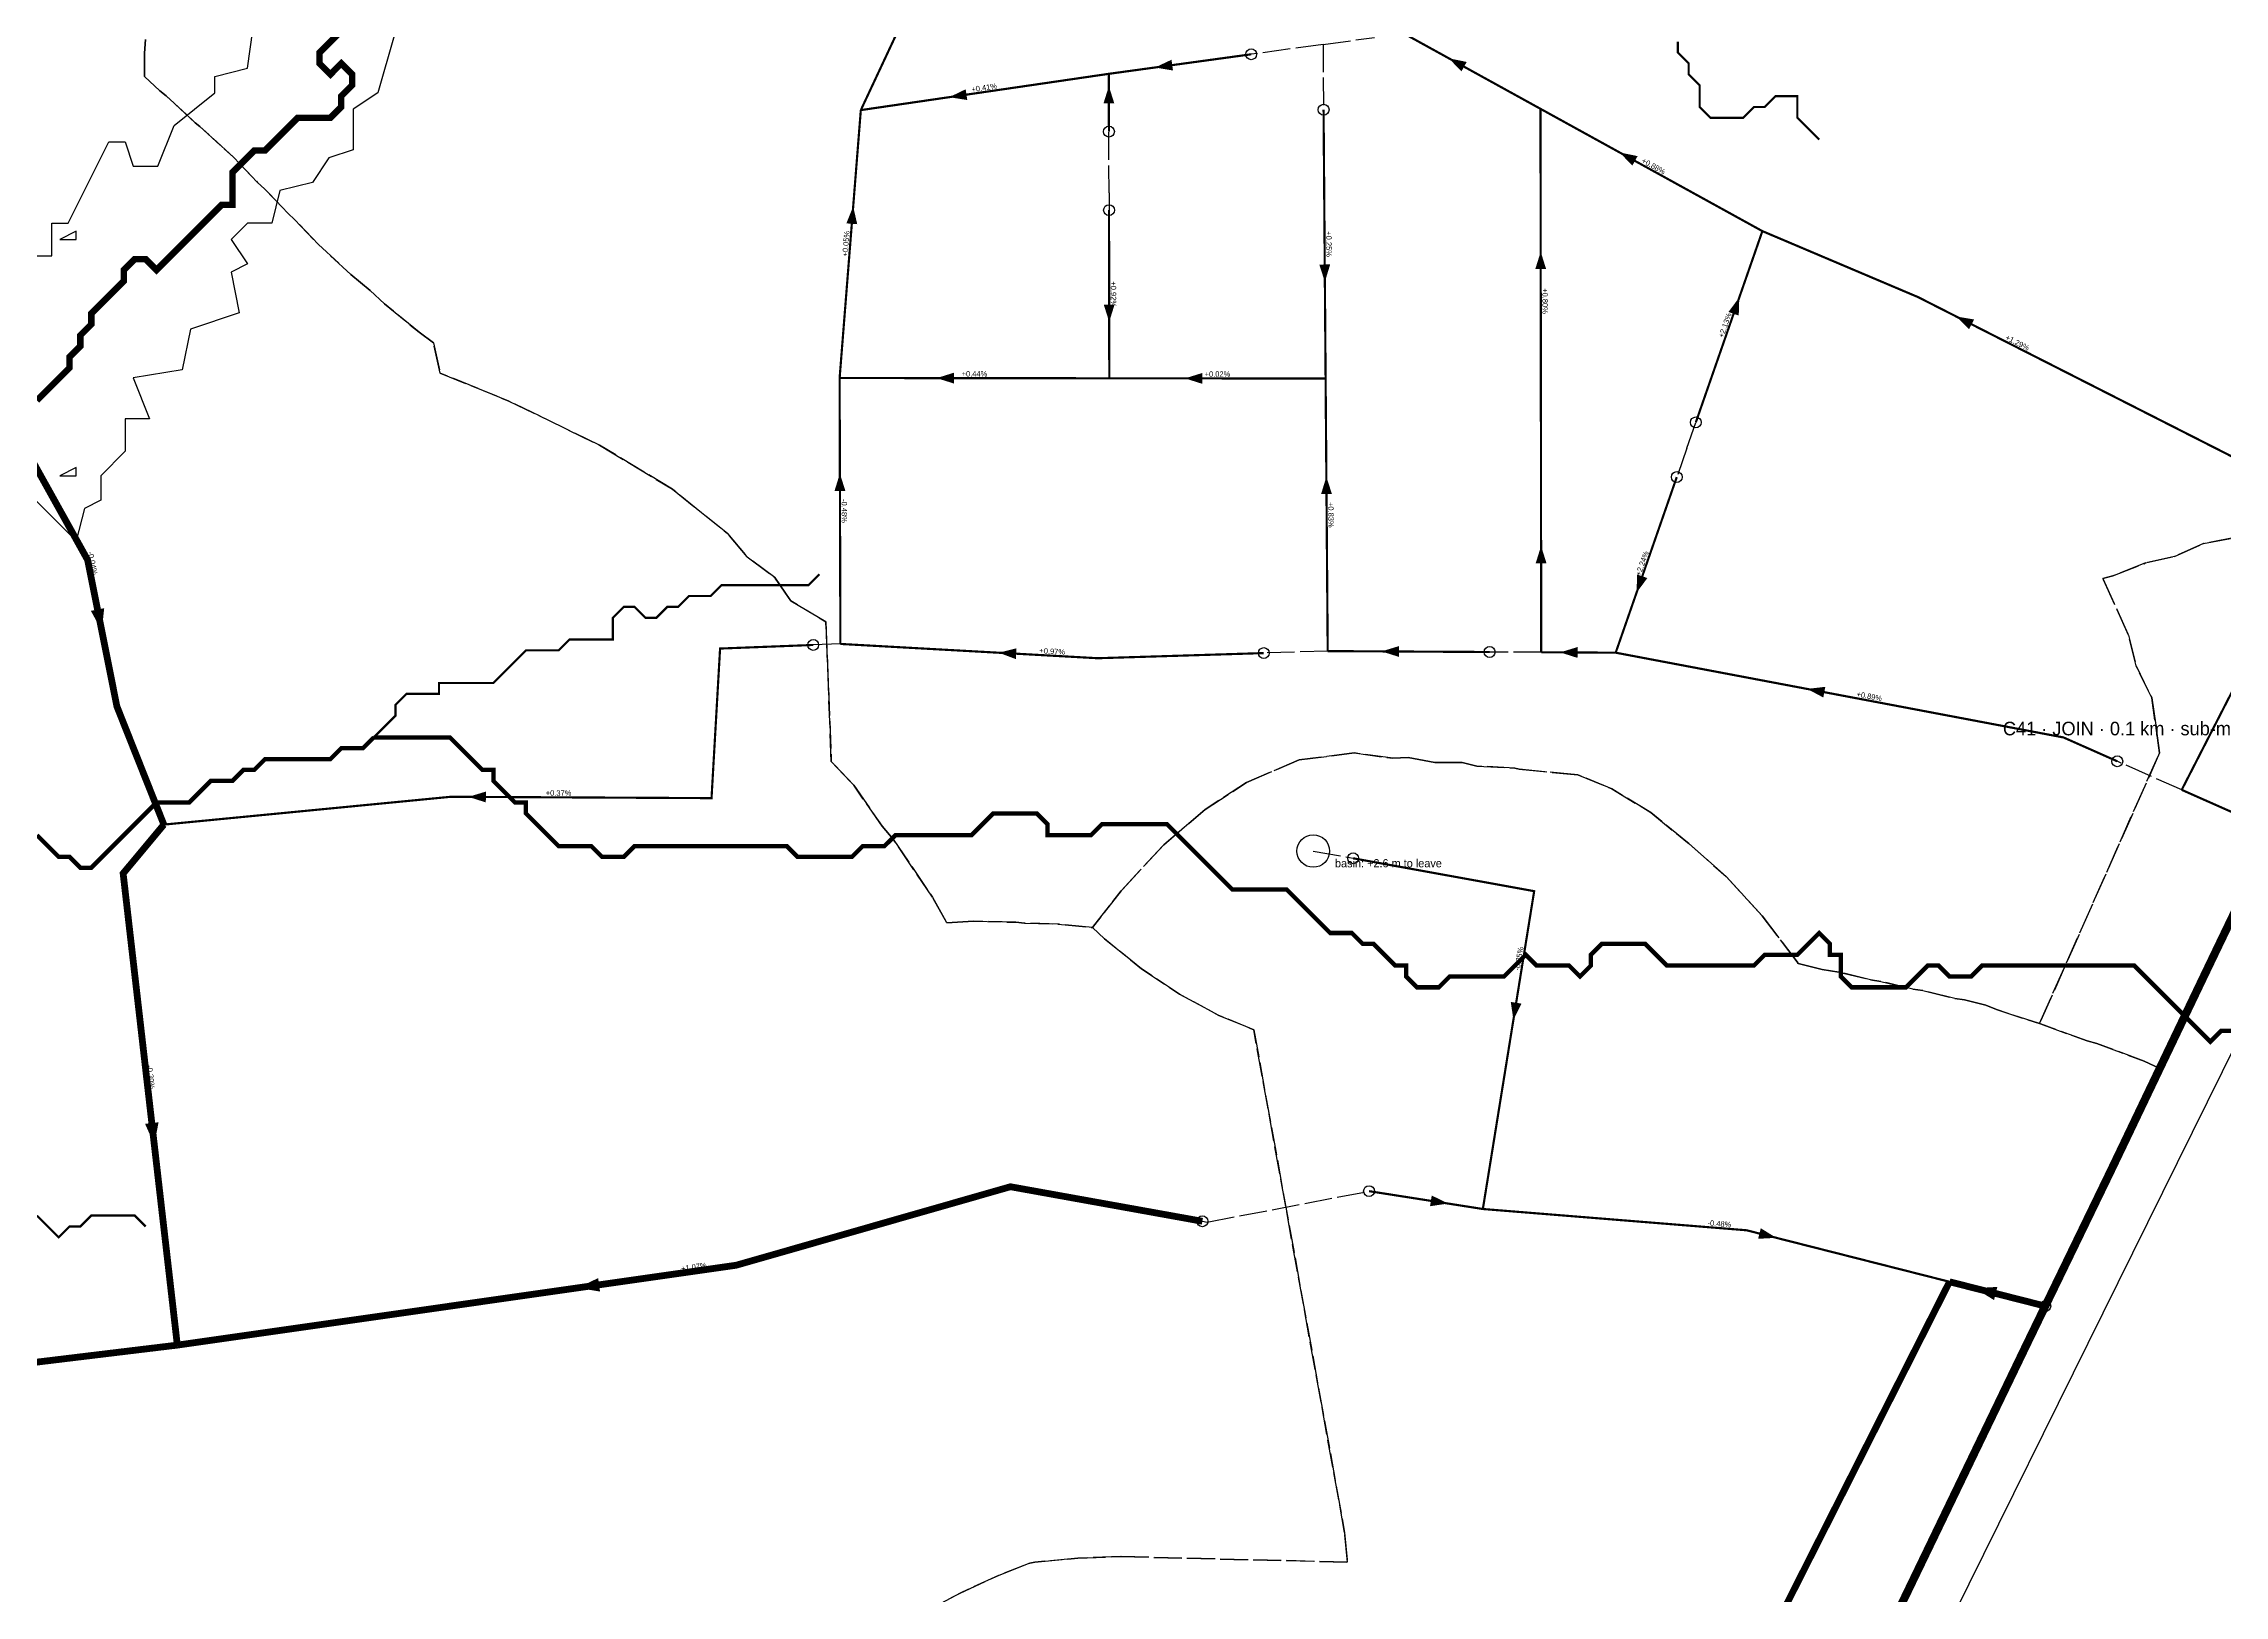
# Model space of a CAD drawing. Header units: metres. Extents: x 442821 to 452274, y 2561971 to 2571293.
# Drawn here: x 445958 to 446761, y 2564924 to 2565495 of the extents above; entities that cross this region are included whole.
import ezdxf
from ezdxf.enums import TextEntityAlignment as Align

# ---------------------------------------------------------------- set-up
doc = ezdxf.new("R2010")
doc.units = ezdxf.units.M
doc.header["$LTSCALE"] = 8
doc.linetypes.add('DASHDOT', pattern=[3.556, 2.54, -0.508, 0, -0.508])
doc.linetypes.add('DASHED', pattern=[1.524, 1.27, -0.254])
for name, color, linetype in [('A_ARROWS', 7, 'Continuous'), ('A_BASINS', 1, 'Continuous'), ('A_BRANCH', 7, 'Continuous'), ('A_BUILT_2006', 252, 'Continuous'), ('A_CATCH_LABEL', 7, 'Continuous'), ('A_CATCHMENTS', 7, 'Continuous'), ('A_ENVELOPE', 3, 'Continuous'), ('A_GRADIENT', 8, 'Continuous'), ('A_HEAD_GAP', 8, 'Continuous'), ('A_HEADS', 8, 'Continuous'), ('A_LATERAL', 7, 'Continuous'), ('A_MAIN_PIPE', 5, 'Continuous'), ('A_STREAMS', 5, 'Continuous'), ('A_SUBMAIN', 7, 'Continuous'), ('A_WADI', 4, 'Continuous')]:
    doc.layers.add(name, color=color, linetype=linetype)

msp = doc.modelspace()

# ---------------------------------------------------------------- linework, layer by layer
at = {"layer": 'A_ARROWS', "color": 2}
for points in [[(446366.95, 2565486.32), (446373.01, 2565489.17), (446373.56, 2565485.21)], [(446475.11, 2565489.7), (446481.68, 2565488.36), (446479.75, 2565484.86)], [(446291.19, 2565475.39), (446297.24, 2565478.3), (446297.82, 2565474.34)], [(446349.95, 2565479.47), (446351.96, 2565473.08), (446347.96, 2565473.07)], [(446538.02, 2565455.02), (446544.59, 2565453.69), (446542.66, 2565450.18)], [(446255.82, 2565435.17), (446257.31, 2565428.63), (446253.32, 2565428.94)], [(446508.92, 2565418.5), (446510.93, 2565412.1), (446506.93, 2565412.09)], [(446429.47, 2565407.39), (446427.42, 2565413.78), (446431.42, 2565413.81)], [(446582.04, 2565401.7), (446581.83, 2565394.99), (446578.05, 2565396.31)], [(446350.07, 2565392.66), (446348.06, 2565399.06), (446352.06, 2565399.06)], [(446661.85, 2565394.67), (446668.47, 2565393.56), (446666.65, 2565389.99)], [(446286.54, 2565371.97), (446292.94, 2565373.96), (446292.93, 2565369.96)], [(446377.96, 2565371.87), (446384.36, 2565373.86), (446384.35, 2565369.86)], [(446250.93, 2565336.84), (446252.95, 2565330.45), (446248.95, 2565330.44)], [(446430.02, 2565335.67), (446432.07, 2565329.29), (446428.07, 2565329.25)], [(446509.07, 2565310.17), (446511.07, 2565303.77), (446507.07, 2565303.76)], [(446544.21, 2565292.97), (446544.43, 2565299.67), (446548.2, 2565298.36)], [(446309.44, 2565270.86), (446315.94, 2565272.51), (446315.72, 2565268.51)], [(446450.36, 2565271.35), (446456.77, 2565273.32), (446456.75, 2565269.32)], [(446516.08, 2565270.99), (446522.49, 2565272.96), (446522.47, 2565268.96)], [(446607.05, 2565257.54), (446613.71, 2565258.31), (446612.97, 2565254.38)]]:
    msp.add_solid(points, dxfattribs=at)
at = {"layer": 'A_ARROWS', "color": 1}
for points in [[(445979.2, 2565278.92), (445975.19, 2565286.27), (445980.09, 2565287.25)], [(446114.19, 2565217.79), (446120.6, 2565219.76), (446120.58, 2565215.76)], [(445998.53, 2565089.76), (445995.14, 2565097.42), (446000.1, 2565097.99)], [(446154.37, 2565037.02), (446161.93, 2565040.63), (446162.64, 2565035.68)]]:
    msp.add_solid(points, dxfattribs=at)
at = {"layer": 'A_ARROWS', "color": 3}
for points in [[(446498.87, 2565135.68), (446497.91, 2565142.31), (446501.86, 2565141.68)], [(446474.83, 2565068.08), (446468.19, 2565067.1), (446468.81, 2565071.05)], [(446595.66, 2565055.46), (446588.96, 2565055.1), (446589.95, 2565058.98)], [(446668.68, 2565036.93), (446677.05, 2565037.38), (446675.82, 2565032.54)]]:
    msp.add_solid(points, dxfattribs=at)
at = {"layer": 'A_BASINS', "color": 1}
msp.add_circle((446425.18, 2565197.86), 6, dxfattribs=at)
at = {"layer": 'A_BRANCH', "color": 2, "linetype": 'DASHED', "const_width": 0.8}
for points in [[(446428.99, 2565470.76), (446429.74, 2565371.81)], [(446490.13, 2565271.13), (446430.51, 2565271.46)]]:
    msp.add_lwpolyline(points, dxfattribs=at)
at = {"layer": 'A_BRANCH', "color": 2, "const_width": 0.8}
for points in [[(446350.01, 2565433.81), (446350.1, 2565371.9)], [(446775.04, 2565337.18), (446647.86, 2565401.78), (446590.53, 2565426.08)], [(446559.02, 2565335.54), (446536.53, 2565270.88)], [(446406.98, 2565270.73), (446345.84, 2565268.84), (446251.11, 2565274.1)], [(446721.18, 2565230.9), (446701.37, 2565239.68), (446536.53, 2565270.88)]]:
    msp.add_lwpolyline(points, dxfattribs=at)
at = {"layer": 'A_BRANCH', "color": 1, "const_width": 0.8}
msp.add_lwpolyline([(446790.67, 2565309.67), (446744.91, 2565220.38)], dxfattribs=at)
at = {"layer": 'A_BRANCH', "color": 1, "linetype": 'DASHED', "const_width": 0.8}
msp.add_lwpolyline([(446241.11, 2565273.72), (446206.82, 2565272.4), (446203.67, 2565217.33), (446107.69, 2565217.83), (446002.05, 2565207.59)], dxfattribs=at)
at = {"layer": 'A_BRANCH', "color": 3, "const_width": 0.8}
msp.add_lwpolyline([(446445.73, 2565072.64), (446487.63, 2565066.07)], dxfattribs=at)
at = {"layer": 'A_BUILT_2006', "color": 252}
msp.add_lwpolyline([(444423.44, 2563343.22), (444431.48, 2563355.29), (444572.94, 2563267.78), (444295.21, 2562786.94), (444363.08, 2562577.11), (444377.7, 2562576.48), (444569.24, 2562603.97), (444800.07, 2562694.29), (445148.67, 2563361.17), (445469.39, 2563197.45), (445714.59, 2563159.34), (445807.53, 2563389.68), (445994.14, 2563715.01), (446180.57, 2564037.67), (446320.8, 2564284.9), (446551.38, 2564695.06), (447061.57, 2565726.9)], dxfattribs=at)
at = {"layer": 'A_CATCHMENTS', "color": 1, "linetype": 'DASHED'}
for points in [[(445995.25, 2565496.59), (445994.87, 2565491.59), (445994.9, 2565482.98), (446000.62, 2565477.67), (446002.88, 2565475.88), (446013.63, 2565465.97), (446015.32, 2565464.63), (446027.7, 2565453.3), (446036.58, 2565443.98), (446039.15, 2565441.6), (446047.78, 2565432.57), (446050.16, 2565430.35), (446058.97, 2565421.15), (446070.86, 2565410.12), (446077.98, 2565404.23), (446083.25, 2565399.37), (446096.02, 2565388.83), (446101.28, 2565384.93), (446103.74, 2565373.79), (446129.09, 2565363.5), (446162.46, 2565347.28), (446189.27, 2565331.04), (446209.54, 2565314.78), (446216.83, 2565306.12), (446226.97, 2565298.51), (446232.81, 2565289.97), (446245.79, 2565282.25), (446247.77, 2565230.85), (446256.03, 2565222.08), (446266.5, 2565206.98), (446270.56, 2565202.22), (446285, 2565180.9), (446290.28, 2565171.47), (446300.14, 2565172.01), (446315.75, 2565171.64), (446318.9, 2565171.32), (446331.34, 2565170.99), (446343.95, 2565169.65), (446348.36, 2565165.48), (446362.02, 2565154.49), (446375.97, 2565145.16), (446390.22, 2565137.47), (446403.31, 2565132.03), (446436.75, 2564947.02), (446437.79, 2564936.06), (446354.31, 2564938.1), (446338.57, 2564937.53), (446322.67, 2564936.02), (446320.81, 2564935.73), (446309.32, 2564931.2), (446295.19, 2564924.67), (446281.29, 2564917.3)], [(446760.92, 2565168.13), (446755.61, 2565157.08), (446752.64, 2565150.89), (446749.07, 2565143.42), (446745.03, 2565134.98), (446739.74, 2565123.92), (446736.82, 2565117.81), (446731.11, 2565120.55), (446713.66, 2565126.98), (446710.07, 2565127.93), (446692.9, 2565134.2), (446692.9, 2565134.2), (446692.58, 2565134.35), (446736.74, 2565233.97), (446733.92, 2565254.2), (446728.1, 2565265.99), (446725.36, 2565277.37), (446715.89, 2565298.23), (446719.58, 2565299.13), (446731.62, 2565303.92), (446742.25, 2565306.3), (446752.93, 2565311.06), (446765.13, 2565313.36)]]:
    msp.add_lwpolyline(points, dxfattribs=at)
at = {"layer": 'A_CATCHMENTS', "color": 2, "linetype": 'DASHED'}
msp.add_lwpolyline([(446765.13, 2565313.36), (446752.93, 2565311.06), (446742.25, 2565306.3), (446731.62, 2565303.92), (446719.58, 2565299.13), (446715.89, 2565298.23), (446725.36, 2565277.37), (446728.1, 2565265.99), (446733.92, 2565254.2), (446736.74, 2565233.97), (446692.58, 2565134.35), (446676.68, 2565139.48), (446672.74, 2565141.1), (446671.79, 2565141.41), (446664.97, 2565143.04), (446661.36, 2565143.62), (446649.55, 2565146.46), (446645.87, 2565147.04), (446634.13, 2565149.87), (446630.37, 2565150.47), (446618.71, 2565153.29), (446612.56, 2565154.27), (446603.76, 2565156.4), (446603.35, 2565157.04), (446590.49, 2565173.98), (446577.17, 2565188.51), (446563.4, 2565200.63), (446562.93, 2565200.95), (446549.49, 2565212.02), (446535.08, 2565220.79), (446522.58, 2565225.92), (446501.03, 2565227.94), (446499.39, 2565228.4), (446485.47, 2565229.13), (446479.97, 2565230.46), (446469.94, 2565230.44), (446460.11, 2565232.33), (446454.44, 2565231.99), (446440.24, 2565233.95), (446419.97, 2565231.46), (446400.65, 2565223.05), (446385.34, 2565213.16), (446370.13, 2565200.09), (446354.45, 2565183.22), (446343.95, 2565169.65), (446331.34, 2565170.99), (446318.9, 2565171.32), (446315.75, 2565171.64), (446300.14, 2565172.01), (446290.28, 2565171.47), (446285, 2565180.9), (446270.56, 2565202.22), (446266.5, 2565206.98), (446256.03, 2565222.08), (446247.77, 2565230.85), (446245.79, 2565282.25), (446232.81, 2565289.97), (446226.97, 2565298.51), (446226.97, 2565298.51), (446216.83, 2565306.12), (446209.54, 2565314.78), (446189.27, 2565331.04), (446162.46, 2565347.28), (446129.09, 2565363.5), (446103.74, 2565373.79), (446101.28, 2565384.93), (446096.02, 2565388.83), (446083.25, 2565399.37), (446077.98, 2565404.23), (446070.86, 2565410.12), (446058.97, 2565421.15), (446050.16, 2565430.35), (446047.78, 2565432.57), (446039.15, 2565441.6), (446036.58, 2565443.98), (446027.7, 2565453.3), (446015.32, 2565464.63), (446013.63, 2565465.97), (446002.88, 2565475.88), (446000.62, 2565477.67), (445994.9, 2565482.98), (445994.87, 2565491.59), (445995.25, 2565496.59)], dxfattribs=at)
at = {"layer": 'A_CATCHMENTS', "color": 3, "linetype": 'DASHED'}
msp.add_lwpolyline([(446281.29, 2564917.3), (446295.19, 2564924.67), (446309.32, 2564931.2), (446320.81, 2564935.73), (446322.67, 2564936.02), (446338.57, 2564937.53), (446354.31, 2564938.1), (446437.79, 2564936.06), (446436.75, 2564947.02), (446403.31, 2565132.03), (446390.22, 2565137.47), (446375.97, 2565145.16), (446362.02, 2565154.49), (446348.36, 2565165.48), (446343.95, 2565169.65), (446354.45, 2565183.22), (446370.13, 2565200.09), (446385.34, 2565213.16), (446400.65, 2565223.05), (446419.97, 2565231.46), (446440.24, 2565233.95), (446454.44, 2565231.99), (446460.11, 2565232.33), (446469.94, 2565230.44), (446479.97, 2565230.46), (446485.47, 2565229.13), (446499.39, 2565228.4), (446501.03, 2565227.94), (446522.58, 2565225.92), (446535.08, 2565220.79), (446549.49, 2565212.02), (446562.93, 2565200.95), (446563.4, 2565200.63), (446577.17, 2565188.51), (446590.49, 2565173.98), (446603.35, 2565157.04), (446603.76, 2565156.4), (446612.56, 2565154.27), (446618.71, 2565153.29), (446630.37, 2565150.47), (446634.13, 2565149.87), (446645.87, 2565147.04), (446649.55, 2565146.46), (446661.36, 2565143.62), (446664.97, 2565143.04), (446671.79, 2565141.41), (446672.74, 2565141.1), (446676.68, 2565139.48), (446692.58, 2565134.35), (446692.9, 2565134.2), (446710.07, 2565127.93), (446713.66, 2565126.98), (446731.11, 2565120.55), (446736.82, 2565117.81), (446734.72, 2565113.41), (446729.17, 2565101.79), (446723.88, 2565090.72), (446718.58, 2565079.66), (446694.68, 2565030.33), (446693.86, 2565028.64), (446691.24, 2565023.24), (446687.54, 2565015.6), (446628.64, 2564893.37)], dxfattribs=at)
at = {"layer": 'A_ENVELOPE', "color": 3}
msp.add_lwpolyline([(446760.92, 2565168.13), (446755.61, 2565157.08), (446752.64, 2565150.89), (446749.07, 2565143.42), (446745.03, 2565134.98), (446739.74, 2565123.92), (446734.72, 2565113.41), (446729.17, 2565101.79), (446723.88, 2565090.72), (446718.58, 2565079.66), (446694.68, 2565030.33), (446693.86, 2565028.64), (446691.24, 2565023.24), (446687.54, 2565015.6), (446628.64, 2564893.37), (446563.73, 2564758.68), (446544.67, 2564719.12), (446459.18, 2564552.4), (446431.49, 2564503.79), (446339.99, 2564343.16), (446237.31, 2564159.02), (446145.93, 2563995.14), (446098.8, 2563913.75)], dxfattribs=at)
at = {"layer": 'A_HEAD_GAP', "color": 8, "linetype": 'DASHED'}
for points in [[(446428.81, 2565494.81), (446447.73, 2565497.41)], [(446428.81, 2565494.81), (446402.35, 2565491.18)], [(446428.81, 2565494.81), (446428.99, 2565470.76)], [(446350, 2565440.13), (446349.97, 2565462.7)], [(446350, 2565440.13), (446350.01, 2565433.81)], [(446562.71, 2565346.13), (446566.03, 2565355.67)], [(446562.71, 2565346.13), (446559.02, 2565335.54)], [(446251.11, 2565274.1), (446241.11, 2565273.72)], [(446430.51, 2565271.46), (446406.98, 2565270.73)], [(446509.12, 2565271.03), (446490.13, 2565271.13)], [(446744.91, 2565220.38), (446721.18, 2565230.9)], [(446425.18, 2565197.86), (446439.87, 2565195.19)], [(446384.36, 2565061.55), (446386.12, 2565061.23), (446445.73, 2565072.64)]]:
    msp.add_lwpolyline(points, dxfattribs=at)
at = {"layer": 'A_HEADS', "color": 2}
for centre in [(446402.35, 2565491.18), (446428.99, 2565470.76), (446349.97, 2565462.7), (446350.01, 2565433.81), (446566.03, 2565355.67), (446559.02, 2565335.54), (446406.98, 2565270.73), (446490.13, 2565271.13), (446721.18, 2565230.9)]:
    msp.add_circle(centre, 2, dxfattribs=at)
at = {"layer": 'A_HEADS', "color": 1}
for centre in [(446241.11, 2565273.72), (446384.36, 2565061.55)]:
    msp.add_circle(centre, 2, dxfattribs=at)
at = {"layer": 'A_HEADS', "color": 3}
for centre in [(446439.87, 2565195.19), (446445.73, 2565072.64), (446694.68, 2565030.33)]:
    msp.add_circle(centre, 2, dxfattribs=at)
at = {"layer": 'A_LATERAL', "color": 2, "linetype": 'DASHED', "const_width": 0.8}
for points in [[(446258.63, 2565470.63), (446286.37, 2565529.85)], [(446508.85, 2565471.1), (446458.46, 2565498.88)], [(446349.94, 2565483.99), (446258.63, 2565470.63)], [(446250.83, 2565372), (446258.63, 2565470.63)], [(446350.1, 2565371.9), (446250.83, 2565372)], [(446429.74, 2565371.81), (446350.1, 2565371.9)]]:
    msp.add_lwpolyline(points, dxfattribs=at)
at = {"layer": 'A_LATERAL', "color": 2, "const_width": 0.8}
for points in [[(446402.35, 2565491.18), (446349.94, 2565483.99)], [(446349.97, 2565462.7), (446349.94, 2565483.99)], [(446590.53, 2565426.08), (446508.85, 2565471.1)], [(446509.04, 2565329.59), (446508.85, 2565471.1)], [(446566.03, 2565355.67), (446590.53, 2565426.08)], [(446430.51, 2565271.46), (446429.74, 2565371.81)], [(446536.53, 2565270.88), (446509.12, 2565271.03)]]:
    msp.add_lwpolyline(points, dxfattribs=at)
at = {"layer": 'A_LATERAL', "color": 2, "linetype": 'DASHDOT', "const_width": 0.8}
for points in [[(446251.11, 2565274.1), (446250.83, 2565372)], [(446509.12, 2565271.03), (446509.04, 2565329.59)]]:
    msp.add_lwpolyline(points, dxfattribs=at)
at = {"layer": 'A_LATERAL', "color": 1, "linetype": 'DASHED', "const_width": 0.8}
msp.add_lwpolyline([(446744.91, 2565220.38), (446778.84, 2565205.35)], dxfattribs=at)
at = {"layer": 'A_LATERAL', "color": 3, "linetype": 'DASHDOT', "const_width": 0.8}
for points in [[(446439.87, 2565195.19), (446506.52, 2565183.08), (446487.63, 2565066.07)], [(446487.63, 2565066.07), (446584.71, 2565058.24), (446659.43, 2565039.28)]]:
    msp.add_lwpolyline(points, dxfattribs=at)
at = {"layer": 'A_MAIN_PIPE', "color": 5, "const_width": 3}
msp.add_lwpolyline([(446766.23, 2565179.17), (446760.92, 2565168.13), (446755.61, 2565157.08), (446752.64, 2565150.89), (446749.07, 2565143.42), (446745.03, 2565134.98), (446739.74, 2565123.92), (446734.72, 2565113.41), (446729.17, 2565101.79), (446723.88, 2565090.72), (446718.58, 2565079.66), (446693.86, 2565028.64), (446691.24, 2565023.24), (446687.54, 2565015.6), (446544.67, 2564719.12), (446459.18, 2564552.4), (446339.99, 2564343.16), (446145.93, 2563995.14), (445981.34, 2563710.89)], dxfattribs=at)
at = {"layer": 'A_STREAMS', "color": 5}
for points, const_width in [([(446067.35, 2565499.8), (446063.35, 2565495.8), (446059.35, 2565491.8), (446059.35, 2565487.8), (446063.35, 2565483.79), (446067.35, 2565487.8), (446071.35, 2565483.79), (446071.35, 2565479.79), (446067.35, 2565475.79), (446067.35, 2565471.79), (446063.35, 2565467.79), (446059.35, 2565467.79), (446055.35, 2565467.79), (446051.34, 2565467.79), (446047.34, 2565463.79), (446043.34, 2565459.79), (446039.34, 2565455.78), (446035.34, 2565455.78), (446031.34, 2565451.78), (446027.34, 2565447.78), (446027.34, 2565443.78), (446027.34, 2565439.78), (446027.34, 2565435.78), (446023.34, 2565435.78), (446019.34, 2565431.78), (446015.34, 2565427.78), (446011.34, 2565423.77), (446007.34, 2565419.77), (446003.34, 2565415.77), (445999.34, 2565411.77), (445995.34, 2565415.77), (445991.34, 2565415.77), (445987.34, 2565411.77), (445987.34, 2565407.77), (445983.34, 2565403.77), (445979.33, 2565399.77), (445975.33, 2565395.76), (445975.33, 2565391.76), (445971.33, 2565387.76), (445971.33, 2565383.76), (445967.33, 2565379.76), (445967.33, 2565375.76), (445963.33, 2565371.76), (445959.33, 2565367.75), (445955.33, 2565363.75)], 2.4), ([(446611.42, 2565459.79), (446607.42, 2565463.79), (446603.42, 2565467.79), (446603.42, 2565471.79), (446603.42, 2565475.79), (446599.42, 2565475.79), (446595.42, 2565475.79), (446591.42, 2565471.79), (446587.42, 2565471.79), (446583.42, 2565467.79), (446579.42, 2565467.79), (446575.42, 2565467.79), (446571.42, 2565467.79), (446567.42, 2565471.79), (446567.42, 2565475.79), (446567.42, 2565479.79), (446563.42, 2565483.79), (446563.42, 2565487.8), (446559.41, 2565491.8), (446559.41, 2565495.8)], 0.8), ([(446243.37, 2565299.73), (446239.37, 2565295.73), (446235.37, 2565295.73), (446231.37, 2565295.73), (446227.37, 2565295.73), (446223.37, 2565295.73), (446219.37, 2565295.73), (446215.37, 2565295.73), (446211.37, 2565295.73), (446207.37, 2565295.73), (446203.37, 2565291.73), (446199.37, 2565291.73), (446195.36, 2565291.73), (446191.36, 2565287.73), (446187.36, 2565287.73), (446183.36, 2565283.72), (446179.36, 2565283.72), (446175.36, 2565287.73), (446171.36, 2565287.73), (446167.36, 2565283.72), (446167.36, 2565279.72), (446167.36, 2565275.72), (446163.36, 2565275.72), (446159.36, 2565275.72), (446155.36, 2565275.72), (446151.36, 2565275.72), (446147.36, 2565271.72), (446143.36, 2565271.72), (446139.36, 2565271.72), (446135.36, 2565271.72), (446131.36, 2565267.72), (446127.36, 2565263.72), (446123.35, 2565259.72), (446119.35, 2565259.72), (446115.35, 2565259.72), (446111.35, 2565259.72), (446107.35, 2565259.72), (446103.35, 2565259.72), (446103.35, 2565255.72), (446099.35, 2565255.72), (446095.35, 2565255.72), (446091.35, 2565255.72), (446087.35, 2565251.71), (446087.35, 2565247.71), (446083.35, 2565243.71), (446079.35, 2565239.71)], 0.8), ([(446079.35, 2565239.71), (446075.35, 2565235.71), (446071.35, 2565235.71), (446067.35, 2565235.71), (446063.35, 2565231.71), (446059.35, 2565231.71), (446055.35, 2565231.71), (446051.34, 2565231.71), (446047.34, 2565231.71), (446043.34, 2565231.71), (446039.34, 2565231.71), (446035.34, 2565227.71), (446031.34, 2565227.71), (446027.34, 2565223.7), (446023.34, 2565223.7), (446019.34, 2565223.7), (446015.34, 2565219.7), (446011.34, 2565215.7), (446007.34, 2565215.7), (446003.34, 2565215.7), (445999.34, 2565215.7), (445995.34, 2565211.7), (445991.34, 2565207.7), (445987.34, 2565203.7), (445983.34, 2565199.7), (445979.33, 2565195.69), (445975.33, 2565191.69), (445971.33, 2565191.69), (445967.33, 2565195.69), (445963.33, 2565195.69), (445959.33, 2565199.7), (445955.33, 2565203.7)], 1.6), ([(446763.44, 2565131.67), (446759.44, 2565131.67), (446755.44, 2565127.67), (446751.44, 2565131.67), (446747.44, 2565135.67), (446743.44, 2565139.67), (446739.44, 2565143.68), (446735.44, 2565147.68), (446731.44, 2565151.68), (446727.44, 2565155.68), (446723.44, 2565155.68), (446719.44, 2565155.68), (446715.44, 2565155.68), (446711.44, 2565155.68), (446707.44, 2565155.68), (446703.43, 2565155.68), (446699.43, 2565155.68), (446695.43, 2565155.68), (446691.43, 2565155.68), (446687.43, 2565155.68), (446683.43, 2565155.68), (446679.43, 2565155.68), (446675.43, 2565155.68), (446671.43, 2565155.68), (446667.43, 2565151.68), (446663.43, 2565151.68), (446659.43, 2565151.68), (446655.43, 2565155.68), (446651.43, 2565155.68), (446647.43, 2565151.68), (446643.43, 2565147.68), (446639.43, 2565147.68), (446635.43, 2565147.68), (446631.42, 2565147.68), (446627.42, 2565147.68), (446623.42, 2565147.68), (446619.42, 2565151.68), (446619.42, 2565155.68), (446619.42, 2565159.68), (446615.42, 2565159.68), (446615.42, 2565163.68), (446611.42, 2565167.68), (446607.42, 2565163.68), (446603.42, 2565159.68), (446599.42, 2565159.68), (446595.42, 2565159.68), (446591.42, 2565159.68), (446587.42, 2565155.68), (446583.42, 2565155.68), (446579.42, 2565155.68), (446575.42, 2565155.68), (446571.42, 2565155.68), (446567.42, 2565155.68), (446563.42, 2565155.68), (446559.41, 2565155.68), (446555.41, 2565155.68), (446551.41, 2565159.68), (446547.41, 2565163.68), (446543.41, 2565163.68), (446539.41, 2565163.68), (446535.41, 2565163.68), (446531.41, 2565163.68), (446527.41, 2565159.68), (446527.41, 2565155.68), (446523.41, 2565151.68), (446519.41, 2565155.68), (446515.41, 2565155.68), (446511.41, 2565155.68), (446507.41, 2565155.68), (446503.41, 2565159.68), (446499.41, 2565155.68), (446495.41, 2565151.68), (446491.41, 2565151.68), (446487.4, 2565151.68), (446483.4, 2565151.68), (446479.4, 2565151.68), (446475.4, 2565151.68), (446471.4, 2565147.68), (446467.4, 2565147.68), (446463.4, 2565147.68), (446459.4, 2565151.68), (446459.4, 2565155.68), (446455.4, 2565155.68), (446451.4, 2565159.68), (446447.4, 2565163.68), (446443.4, 2565163.68), (446439.4, 2565167.68), (446435.4, 2565167.68), (446431.4, 2565167.68), (446427.4, 2565171.69), (446423.4, 2565175.69), (446419.4, 2565179.69), (446415.4, 2565183.69), (446411.39, 2565183.69), (446407.39, 2565183.69), (446403.39, 2565183.69), (446399.39, 2565183.69), (446395.39, 2565183.69), (446391.39, 2565187.69), (446387.39, 2565191.69), (446383.39, 2565195.69), (446379.39, 2565199.7), (446375.39, 2565203.7), (446371.39, 2565207.7), (446367.39, 2565207.7), (446363.39, 2565207.7), (446359.39, 2565207.7), (446355.39, 2565207.7), (446351.39, 2565207.7), (446347.39, 2565207.7), (446343.39, 2565203.7), (446339.38, 2565203.7), (446335.38, 2565203.7), (446331.38, 2565203.7), (446327.38, 2565203.7), (446327.38, 2565207.7), (446323.38, 2565211.7), (446319.38, 2565211.7), (446315.38, 2565211.7), (446311.38, 2565211.7), (446307.38, 2565211.7), (446303.38, 2565207.7), (446299.38, 2565203.7), (446295.38, 2565203.7), (446291.38, 2565203.7), (446287.38, 2565203.7), (446283.38, 2565203.7), (446279.38, 2565203.7), (446275.38, 2565203.7), (446271.38, 2565203.7), (446267.37, 2565199.7), (446263.37, 2565199.7), (446259.37, 2565199.7), (446255.37, 2565195.69), (446251.37, 2565195.69), (446247.37, 2565195.69), (446243.37, 2565195.69), (446239.37, 2565195.69), (446235.37, 2565195.69), (446231.37, 2565199.7), (446227.37, 2565199.7), (446223.37, 2565199.7), (446219.37, 2565199.7), (446215.37, 2565199.7), (446211.37, 2565199.7), (446207.37, 2565199.7), (446203.37, 2565199.7), (446199.37, 2565199.7), (446195.36, 2565199.7), (446191.36, 2565199.7), (446187.36, 2565199.7), (446183.36, 2565199.7), (446179.36, 2565199.7), (446175.36, 2565199.7), (446171.36, 2565195.69), (446167.36, 2565195.69), (446163.36, 2565195.69), (446159.36, 2565199.7), (446155.36, 2565199.7), (446151.36, 2565199.7), (446147.36, 2565199.7), (446143.36, 2565203.7), (446139.36, 2565207.7), (446135.36, 2565211.7), (446135.36, 2565215.7), (446131.36, 2565215.7), (446127.36, 2565219.7), (446123.35, 2565223.7), (446123.35, 2565227.71), (446119.35, 2565227.71), (446115.35, 2565231.71), (446111.35, 2565235.71), (446107.35, 2565239.71), (446103.35, 2565239.71), (446099.35, 2565239.71), (446095.35, 2565239.71), (446091.35, 2565239.71), (446087.35, 2565239.71), (446083.35, 2565239.71), (446079.35, 2565239.71)], 1.6), ([(445995.34, 2565059.65), (445991.34, 2565063.65), (445987.34, 2565063.65), (445983.34, 2565063.65), (445979.33, 2565063.65), (445975.33, 2565063.65), (445971.33, 2565059.65), (445967.33, 2565059.65), (445963.33, 2565055.65), (445959.33, 2565059.65), (445955.33, 2565063.65)], 0.8)]:
    msp.add_lwpolyline(points, dxfattribs=dict(at, const_width=const_width))
at = {"layer": 'A_SUBMAIN', "color": 1, "linetype": 'DASHED', "const_width": 2.5}
for points in [[(445925.99, 2565391.22), (445974, 2565305), (445984.75, 2565251.13), (446002.05, 2565207.59)], [(446007.01, 2565015.96), (445859.04, 2564998.05), (445714.6, 2564945.5)]]:
    msp.add_lwpolyline(points, dxfattribs=at)
at = {"layer": 'A_SUBMAIN', "color": 1, "linetype": 'DASHDOT', "const_width": 2.5}
msp.add_lwpolyline([(446002.05, 2565207.59), (445987.06, 2565189.61), (446007.01, 2565015.96)], dxfattribs=at)
at = {"layer": 'A_SUBMAIN', "color": 1, "const_width": 2.5}
msp.add_lwpolyline([(446384.36, 2565061.55), (446313.71, 2565074.27), (446212.77, 2565045.37), (446007.01, 2565015.96)], dxfattribs=at)
at = {"layer": 'A_SUBMAIN', "color": 3, "const_width": 2.5}
for points in [[(446659.43, 2565039.28), (446430.86, 2564586.92)], [(446694.68, 2565030.33), (446659.43, 2565039.28)]]:
    msp.add_lwpolyline(points, dxfattribs=at)
at = {"layer": 'A_WADI', "color": 4}
for points in [[(445951.8, 2565417.01), (445960.8, 2565417.01), (445960.8, 2565429.01), (445966.8, 2565429.01), (445981.8, 2565459.01), (445987.8, 2565459.01), (445990.8, 2565450.01), (445999.8, 2565450.01), (446005.8, 2565465.01), (446020.8, 2565477.01), (446020.8, 2565483.01), (446032.8, 2565486.01), (446035.8, 2565507.01)], [(446086.8, 2565498.01), (446080.8, 2565477.01), (446071.8, 2565471.01), (446071.8, 2565456.01), (446062.8, 2565453.01), (446056.8, 2565444.01), (446044.8, 2565441.01), (446041.8, 2565429.01), (446032.8, 2565429.01), (446026.8, 2565423.01), (446032.8, 2565414.01), (446026.8, 2565411.01), (446029.8, 2565396.01), (446011.8, 2565390.01), (446008.8, 2565375.01), (445990.8, 2565372.01), (445996.8, 2565357.01), (445987.8, 2565357.01), (445987.8, 2565345.01), (445978.8, 2565336.01), (445978.8, 2565327.01), (445972.8, 2565324.01), (445969.8, 2565312.01), (445954.8, 2565327.01)]]:
    msp.add_lwpolyline(points, dxfattribs=at)
for points in [[(445969.8, 2565423.01), (445969.8, 2565426.01), (445963.8, 2565423.01), (445969.8, 2565423.01)], [(445969.8, 2565336.01), (445969.8, 2565339.01), (445963.8, 2565336.01), (445969.8, 2565336.01)]]:
    msp.add_lwpolyline(points, close=True, dxfattribs=at)

# ---------------------------------------------------------------- texts
at = {"layer": 'A_BASINS', "color": 1}
msp.add_text('basin: +2.6 m to leave', height=3, dxfattribs=at).set_placement((446433.18, 2565191.86))
at = {"layer": 'A_CATCH_LABEL', "color": 1}
msp.add_text('C41 · JOIN · 0.1 km · sub-main 0.0 km · 2 pipes · 0.01 km²', height=5, dxfattribs=at).set_placement((446766.21, 2565242.95), align=Align.MIDDLE_CENTER)
at = {"layer": 'A_GRADIENT', "color": 2}
for s, rotation, p in [('+0.41%', 8.32341, (446304.28, 2565477.31)), ('+0.88%', 331.1364, (446549.69, 2565448.59)), ('+0.05%', 85.4794, (446254.73, 2565421.32)), ('+0.25%', -89.56359, (446429.37, 2565421.29)), ('+0.92%', -89.92087, (446350.06, 2565402.85)), ('+0.80%', 270.07529, (446508.95, 2565400.34)), ('+2.13%', 70.8148, (446578.28, 2565390.88)), ('+1.29%', 333.07297, (446683.69, 2565383.58)), ('+0.44%', 359.93834, (446300.46, 2565371.95)), ('+0.02%', 359.93834, (446389.92, 2565371.85)), ('-0.48%', 270.16351, (446250.97, 2565323.05)), ('+0.83%', 270.43641, (446430.12, 2565321.63)), ('+2.24%', 70.8148, (446547.78, 2565303.21)), ('+0.97%', 356.82242, (446329.01, 2565269.78)), ('+0.89%', 349.28267, (446629.6, 2565253.27))]:
    msp.add_text(s, height=2, rotation=rotation, dxfattribs=at).set_placement(p, align=Align.BOTTOM_CENTER)
at = {"layer": 'A_GRADIENT', "color": 1}
for s, rotation, p in [('-0.04%', -78.71925, (445974.3, 2565303.48)), ('+0.37%', 359.70468, (446147.35, 2565217.62)), ('-0.30%', -83.44526, (445995.7, 2565114.41)), ('+1.07%', 8.13356, (446197.39, 2565043.17))]:
    msp.add_text(s, height=2, rotation=rotation, dxfattribs=at).set_placement(p, align=Align.BOTTOM_CENTER)
at = {"layer": 'A_GRADIENT', "color": 3}
for s, rotation, p in [('-0.85%', 80.83318, (446502.47, 2565158.01)), ('-0.48%', -4.60972, (446574.59, 2565059.06))]:
    msp.add_text(s, height=2, rotation=rotation, dxfattribs=at).set_placement(p, align=Align.BOTTOM_CENTER)

doc.saveas('drawing.dxf')
